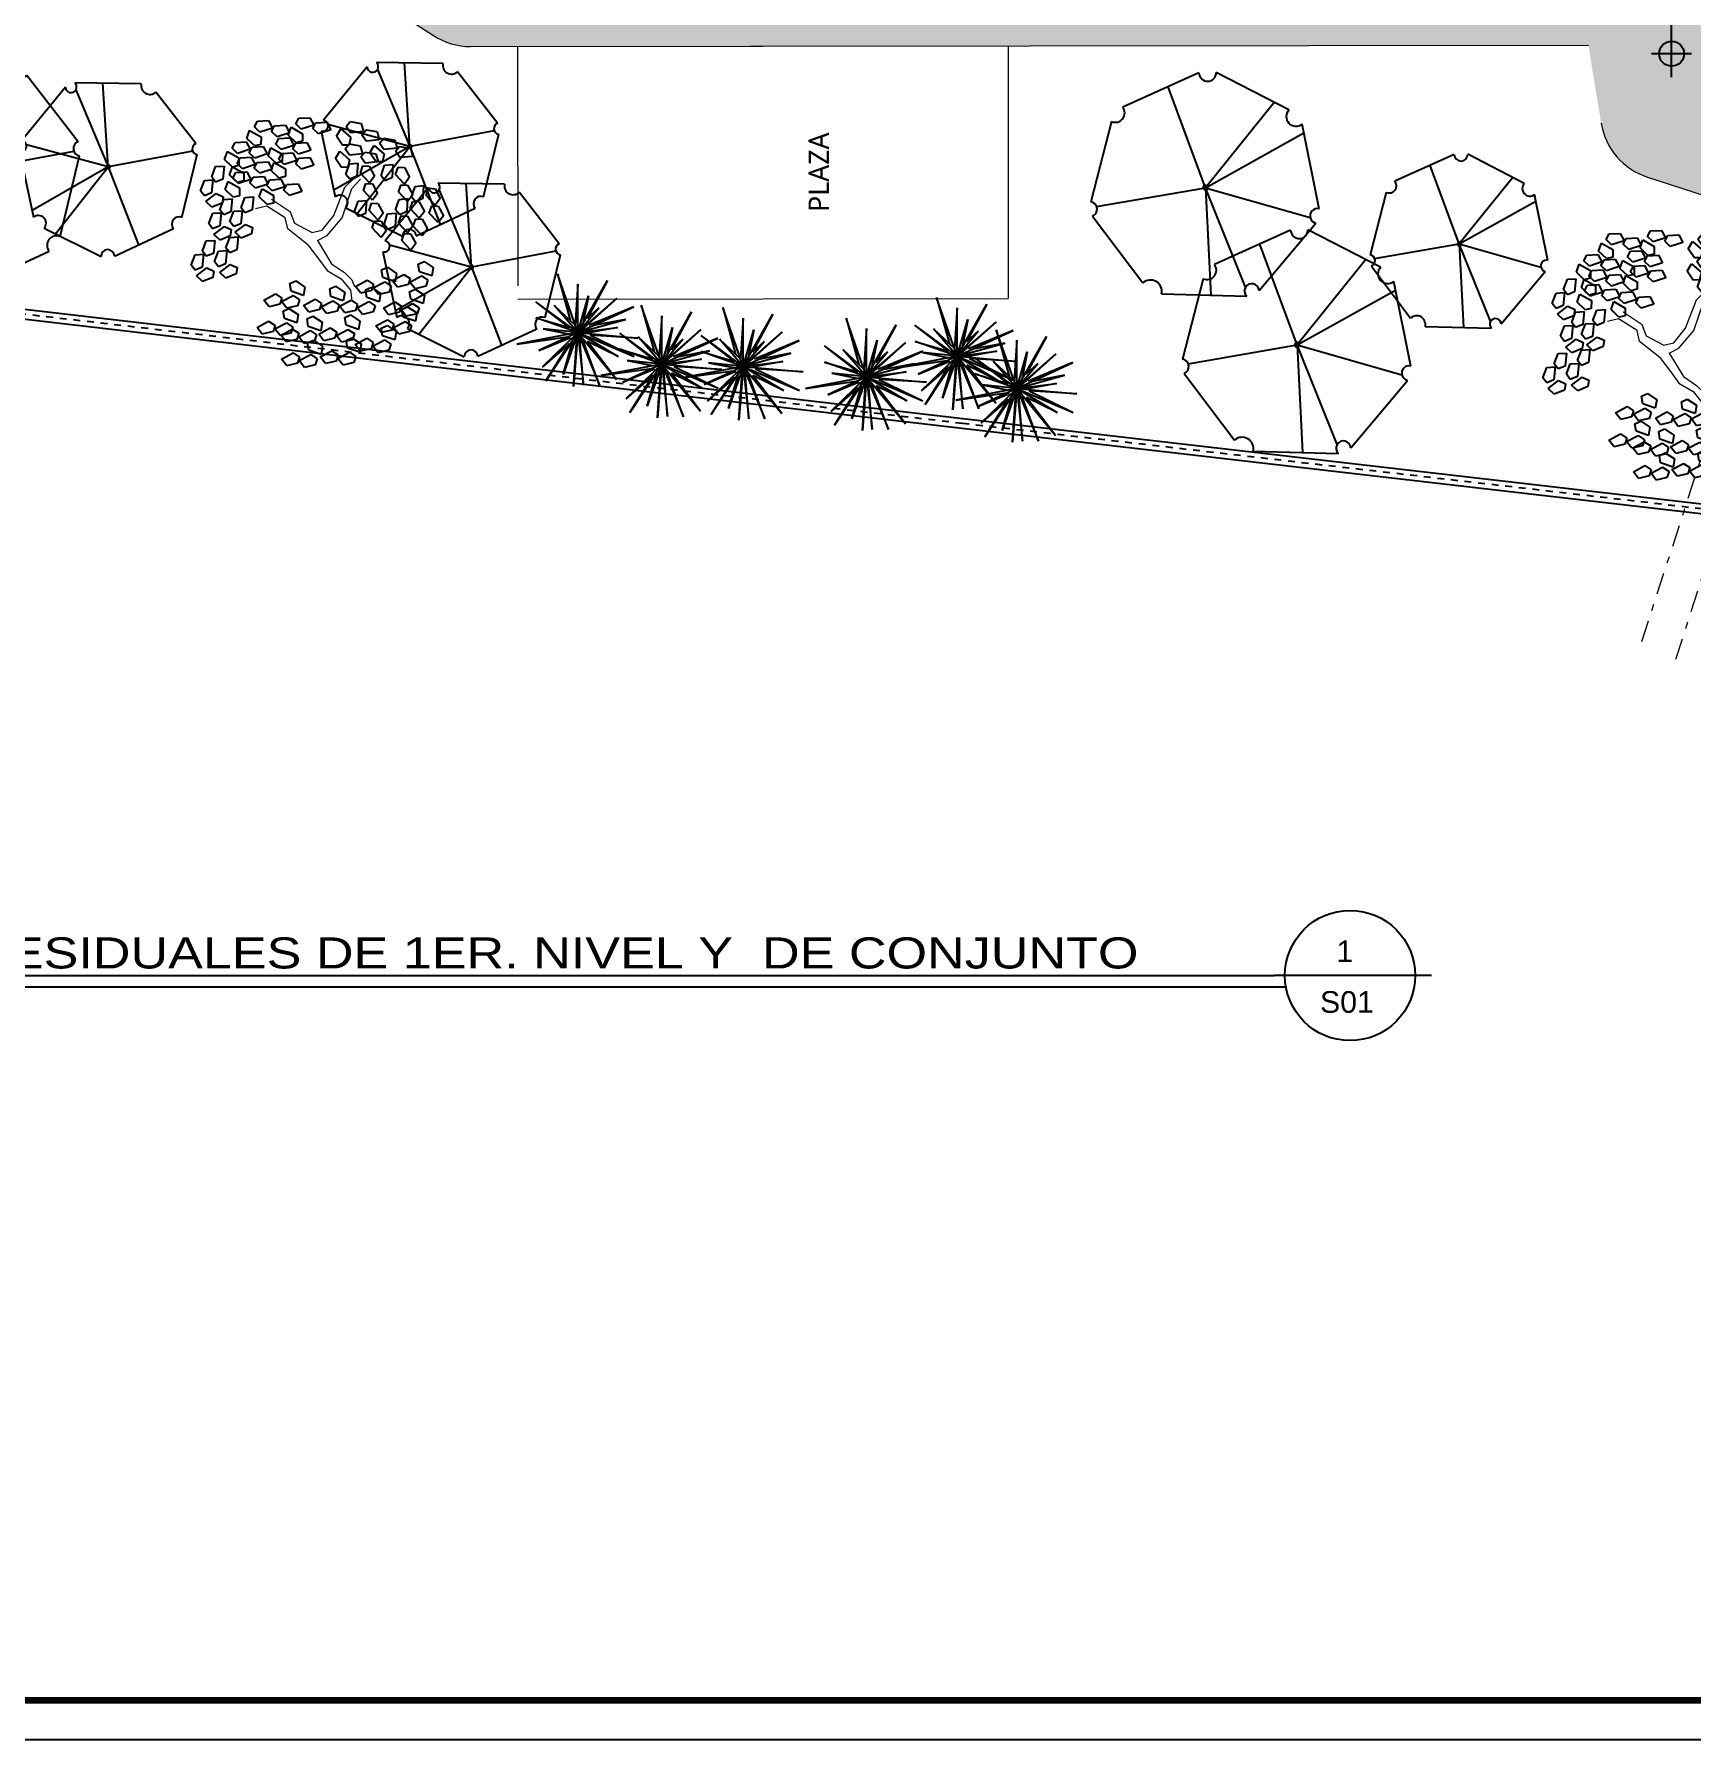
# Model space of a CAD drawing. Header units: feet. Extents: x 1019 to 2236, y -546 to 122.
# Drawn here: x 1073.39 to 1097.66, y 65.88 to 90.85 of the extents above; entities that cross this region are included whole.
import ezdxf
from ezdxf.enums import TextEntityAlignment as Align

# ---------------------------------------------------------------- set-up
doc = ezdxf.new("R2010")
doc.units = ezdxf.units.FT
doc.header["$LTSCALE"] = 0.05
doc.header["$MEASUREMENT"] = 0
doc.linetypes.add('DASHDOT', pattern=[25.4, 12.7, -6.35, 0, -6.35])
doc.linetypes.add('HIDDEN', pattern=[9.525, 6.35, -3.175])
for name, color, linetype, lineweight in [('A-GENM', 8, 'Continuous', 9), ('arq-pisos', 251, 'Continuous', 5), ('None', 7, 'Continuous', 5), ('VUELOS', 8, 'HIDDEN', 0)]:
    doc.layers.add(name, color=color, linetype=linetype, lineweight=lineweight)
for name, color, linetype in [('MARCO', 1, 'Continuous'), ('PISO', 8, 'Continuous'), ('SOLAR', 2, 'DASHDOT'), ('textos', 7, 'Continuous'), ('TEXXT', 2, 'Continuous'), ('TXT', 2, 'Continuous')]:
    doc.layers.add(name, color=color, linetype=linetype)
doc.layers.add('PLANTS', color=7, linetype='Continuous', true_color=0x005716)
doc.styles.add('ads', font='trebuc.ttf', dxfattribs={"height": 0.14})
doc.styles.add('DAMIAN', font='arial.ttf', dxfattribs={"height": 0.12})

# ---------------------------------------------------------------- blocks, each defined once
blk = doc.blocks.new('Arbol200')
at = {"color": 33, "linetype": 'Continuous'}
for p, q in [((0.534, 0.672), (0.618, 0.726)), ((0.678, 0.681), (0.822, 0.726)), ((-0.703, 0.427), (-0.856, 0.517)), ((0.373, 0.354), (0.457, 0.554)), ((0.457, 0.554), (0.534, 0.672)), ((0.474, 0.309), (0.551, 0.526)), ((0.551, 0.526), (0.678, 0.681)), ((-0.703, 0.327), (-0.864, 0.436)), ((-0.28, 0.372), (-0.703, 0.427)), ((-0.288, 0.254), (-0.703, 0.327)), ((-0.059, 0.136), (-0.288, 0.254)), ((0, 0.218), (-0.28, 0.372)), ((0.093, 0.1), (0.373, 0.354)), ((0.339, 0.164), (0.474, 0.309)), ((0, 0), (-0.059, 0.136)), ((0.093, 0.1), (0, 0.218)), ((0.178, -0.018), (0.339, 0.164)), ((0, 0), (-0.076, -0.254)), ((0.178, -0.018), (0.017, -0.336)), ((-0.22, -0.345), (-0.339, -0.635)), ((-0.127, -0.399), (-0.237, -0.681)), ((-0.076, -0.254), (-0.22, -0.345)), ((0.017, -0.336), (-0.127, -0.399)), ((-0.237, -0.681), (-0.17, -0.826))]:
    blk.add_line(p, q, dxfattribs=at)
at = {"layer": 'PLANTS', "linetype": 'Continuous'}
for p, q in [((-0.926, 1.555), (-0.808, 1.652)), ((-0.808, 1.652), (-0.703, 1.601)), ((-0.697, 1.644), (-0.579, 1.741)), ((-0.474, 1.69), (-0.58, 1.542)), ((-0.579, 1.741), (-0.474, 1.69)), ((0.091, 1.601), (0.15, 1.742)), ((0.15, 1.742), (0.267, 1.747)), ((0.267, 1.747), (0.243, 1.567)), ((0.294, 1.605), (0.335, 1.703)), ((0.335, 1.703), (0.423, 1.692)), ((0.423, 1.692), (0.486, 1.553)), ((0.489, 1.556), (0.548, 1.697)), ((0.548, 1.697), (0.665, 1.701)), ((0.665, 1.701), (0.641, 1.522)), ((0.692, 1.56), (0.733, 1.658)), ((0.733, 1.658), (0.821, 1.647)), ((-0.914, 1.468), (-0.926, 1.555)), ((-0.809, 1.454), (-0.914, 1.468)), ((-0.703, 1.601), (-0.809, 1.454)), ((-0.706, 1.374), (-0.588, 1.471)), ((-0.685, 1.556), (-0.697, 1.644)), ((-0.58, 1.542), (-0.685, 1.556)), ((-0.483, 1.419), (-0.589, 1.272)), ((-0.588, 1.471), (-0.483, 1.419)), ((-0.477, 1.463), (-0.359, 1.559)), ((-0.465, 1.375), (-0.477, 1.463)), ((-0.359, 1.559), (-0.253, 1.508)), ((-0.253, 1.508), (-0.359, 1.361)), ((-0.248, 1.345), (-0.13, 1.441)), ((-0.13, 1.441), (-0.025, 1.39)), ((0.143, 1.529), (0.091, 1.601)), ((0.243, 1.567), (0.143, 1.529)), ((0.409, 1.465), (0.294, 1.605)), ((0.321, 1.361), (0.361, 1.459)), ((0.361, 1.459), (0.449, 1.448)), ((0.486, 1.553), (0.409, 1.465)), ((0.449, 1.448), (0.513, 1.309)), ((0.541, 1.484), (0.489, 1.556)), ((0.641, 1.522), (0.541, 1.484)), ((0.808, 1.42), (0.692, 1.56)), ((0.752, 1.501), (0.81, 1.643)), ((0.804, 1.43), (0.752, 1.501)), ((0.903, 1.467), (0.804, 1.43)), ((0.884, 1.508), (0.808, 1.42)), ((0.81, 1.643), (0.927, 1.647)), ((0.821, 1.647), (0.884, 1.508)), ((0.927, 1.647), (0.903, 1.467)), ((0.955, 1.506), (0.995, 1.604)), ((1.07, 1.365), (0.955, 1.506)), ((0.995, 1.604), (1.083, 1.593)), ((1.147, 1.454), (1.07, 1.365)), ((1.083, 1.593), (1.147, 1.454)), ((1.118, 1.412), (1.235, 1.416)), ((1.235, 1.416), (1.211, 1.236)), ((-1.13, 1.083), (-1.012, 1.18)), ((-1.012, 1.18), (-0.906, 1.129)), ((-0.939, 1.391), (-0.759, 1.414)), ((-0.904, 1.279), (-0.939, 1.391)), ((-0.753, 1.259), (-0.904, 1.279)), ((-0.9, 1.172), (-0.782, 1.269)), ((-0.677, 1.218), (-0.783, 1.07)), ((-0.782, 1.269), (-0.677, 1.218)), ((-0.759, 1.414), (-0.697, 1.327)), ((-0.697, 1.327), (-0.753, 1.259)), ((-0.718, 1.209), (-0.538, 1.232)), ((-0.684, 1.097), (-0.718, 1.209)), ((-0.694, 1.286), (-0.706, 1.374)), ((-0.589, 1.272), (-0.694, 1.286)), ((-0.538, 1.232), (-0.477, 1.146)), ((-0.477, 1.256), (-0.359, 1.353)), ((-0.465, 1.168), (-0.477, 1.256)), ((-0.359, 1.361), (-0.465, 1.375)), ((-0.254, 1.301), (-0.36, 1.154)), ((-0.359, 1.353), (-0.254, 1.301)), ((-0.236, 1.257), (-0.248, 1.345)), ((-0.131, 1.243), (-0.236, 1.257)), ((-0.025, 1.39), (-0.131, 1.243)), ((0.269, 1.12), (0.328, 1.261)), ((0.436, 1.22), (0.321, 1.361)), ((0.328, 1.261), (0.445, 1.266)), ((0.445, 1.266), (0.421, 1.086)), ((0.513, 1.309), (0.436, 1.22)), ((0.472, 1.124), (0.513, 1.222)), ((0.513, 1.222), (0.601, 1.211)), ((0.601, 1.211), (0.664, 1.072)), ((0.719, 1.316), (0.76, 1.414)), ((0.834, 1.175), (0.719, 1.316)), ((0.76, 1.414), (0.848, 1.403)), ((0.911, 1.264), (0.834, 1.175)), ((0.848, 1.403), (0.911, 1.264)), ((0.982, 1.261), (1.022, 1.359)), ((1.097, 1.121), (0.982, 1.261)), ((1.022, 1.359), (1.11, 1.348)), ((1.059, 1.271), (1.118, 1.412)), ((1.111, 1.199), (1.059, 1.271)), ((1.173, 1.209), (1.097, 1.121)), ((1.11, 1.348), (1.173, 1.209)), ((1.211, 1.236), (1.111, 1.199)), ((1.262, 1.275), (1.303, 1.373)), ((1.377, 1.134), (1.262, 1.275)), ((1.303, 1.373), (1.391, 1.362)), ((1.454, 1.223), (1.377, 1.134)), ((1.391, 1.362), (1.454, 1.223)), ((-1.41, 1.113), (-1.305, 1.166)), ((-1.404, 0.961), (-1.41, 1.113)), ((-1.327, 0.917), (-1.404, 0.961)), ((-1.252, 0.993), (-1.327, 0.917)), ((-1.305, 1.166), (-1.252, 0.993)), ((-1.118, 0.995), (-1.13, 1.083)), ((-1.012, 0.982), (-1.118, 0.995)), ((-0.906, 1.129), (-1.012, 0.982)), ((-0.888, 1.084), (-0.9, 1.172)), ((-0.783, 1.07), (-0.888, 1.084)), ((-0.533, 1.077), (-0.684, 1.097)), ((-0.477, 1.146), (-0.533, 1.077)), ((-0.49, 1.091), (-0.31, 1.114)), ((-0.455, 0.979), (-0.49, 1.091)), ((-0.36, 1.154), (-0.465, 1.168)), ((-0.304, 0.959), (-0.455, 0.979)), ((-0.341, 0.909), (-0.223, 1.006)), ((-0.31, 1.114), (-0.248, 1.028)), ((-0.248, 1.028), (-0.304, 0.959)), ((-0.118, 0.954), (-0.224, 0.807)), ((-0.223, 1.006), (-0.118, 0.954)), ((0.321, 1.048), (0.269, 1.12)), ((0.421, 1.086), (0.321, 1.048)), ((0.587, 0.984), (0.472, 1.124)), ((0.499, 0.88), (0.539, 0.978)), ((0.539, 0.978), (0.627, 0.967)), ((0.583, 0.957), (0.641, 1.098)), ((0.635, 0.885), (0.583, 0.957)), ((0.664, 1.072), (0.587, 0.984)), ((0.627, 0.967), (0.691, 0.828)), ((0.641, 1.098), (0.758, 1.102)), ((0.758, 1.102), (0.734, 0.922)), ((0.785, 0.961), (0.826, 1.059)), ((0.901, 0.821), (0.785, 0.961)), ((0.826, 1.059), (0.914, 1.048)), ((0.914, 1.048), (0.977, 0.909)), ((1.289, 1.03), (1.329, 1.128)), ((1.404, 0.89), (1.289, 1.03)), ((1.321, 0.829), (1.38, 0.97)), ((1.329, 1.128), (1.418, 1.117)), ((1.38, 0.97), (1.497, 0.975)), ((1.481, 0.978), (1.404, 0.89)), ((1.418, 1.117), (1.481, 0.978)), ((1.497, 0.975), (1.473, 0.795)), ((-1.478, 0.877), (-1.373, 0.93)), ((-1.472, 0.725), (-1.478, 0.877)), ((-1.395, 0.681), (-1.472, 0.725)), ((-1.32, 0.756), (-1.395, 0.681)), ((-1.373, 0.93), (-1.32, 0.756)), ((-1.348, 0.615), (-1.258, 0.772)), ((-1.258, 0.772), (-1.152, 0.769)), ((-1.24, 0.66), (-1.136, 0.712)), ((-1.152, 0.769), (-1.131, 0.683)), ((-1.142, 0.919), (-0.962, 0.942)), ((-1.108, 0.807), (-1.142, 0.919)), ((-1.136, 0.712), (-1.083, 0.539)), ((-0.956, 0.787), (-1.108, 0.807)), ((-0.962, 0.942), (-0.9, 0.855)), ((-0.9, 0.855), (-0.956, 0.787)), ((-0.824, 0.691), (-0.706, 0.788)), ((-0.601, 0.737), (-0.707, 0.589)), ((-0.706, 0.788), (-0.601, 0.737)), ((-0.571, 0.82), (-0.452, 0.917)), ((-0.559, 0.732), (-0.571, 0.82)), ((-0.453, 0.718), (-0.559, 0.732)), ((-0.347, 0.866), (-0.453, 0.718)), ((-0.452, 0.917), (-0.347, 0.866)), ((-0.329, 0.821), (-0.341, 0.909)), ((-0.224, 0.807), (-0.329, 0.821)), ((0.614, 0.739), (0.499, 0.88)), ((0.691, 0.828), (0.614, 0.739)), ((0.734, 0.922), (0.635, 0.885)), ((0.812, 0.716), (0.853, 0.815)), ((0.927, 0.576), (0.812, 0.716)), ((0.853, 0.815), (0.941, 0.804)), ((0.977, 0.909), (0.901, 0.821)), ((0.941, 0.804), (1.004, 0.665)), ((1.015, 0.748), (1.073, 0.889)), ((1.067, 0.676), (1.015, 0.748)), ((1.166, 0.714), (1.067, 0.676)), ((1.073, 0.889), (1.19, 0.894)), ((1.19, 0.894), (1.166, 0.714)), ((1.218, 0.752), (1.258, 0.85)), ((1.333, 0.612), (1.218, 0.752)), ((1.258, 0.85), (1.346, 0.839)), ((1.373, 0.757), (1.321, 0.829)), ((1.346, 0.839), (1.409, 0.7)), ((1.473, 0.795), (1.373, 0.757)), ((1.524, 0.833), (1.565, 0.932)), ((1.639, 0.693), (1.524, 0.833)), ((1.565, 0.932), (1.653, 0.921)), ((1.716, 0.782), (1.639, 0.693)), ((1.653, 0.921), (1.716, 0.782)), ((-1.545, 0.614), (-1.441, 0.667)), ((-1.539, 0.462), (-1.545, 0.614)), ((-1.387, 0.493), (-1.462, 0.418)), ((-1.441, 0.667), (-1.387, 0.493)), ((-1.239, 0.575), (-1.348, 0.615)), ((-1.308, 0.423), (-1.204, 0.476)), ((-1.235, 0.507), (-1.24, 0.66)), ((-1.131, 0.683), (-1.239, 0.575)), ((-1.157, 0.463), (-1.235, 0.507)), ((-1.204, 0.476), (-1.151, 0.302)), ((-1.083, 0.539), (-1.157, 0.463)), ((-1.053, 0.602), (-0.935, 0.699)), ((-1.042, 0.514), (-1.053, 0.602)), ((-0.936, 0.501), (-1.042, 0.514)), ((-0.83, 0.648), (-0.936, 0.501)), ((-0.935, 0.699), (-0.83, 0.648)), ((-0.812, 0.603), (-0.824, 0.691)), ((-0.707, 0.589), (-0.812, 0.603)), ((-0.583, 0.655), (-0.403, 0.678)), ((-0.549, 0.544), (-0.583, 0.655)), ((-0.397, 0.523), (-0.549, 0.544)), ((-0.403, 0.678), (-0.341, 0.592)), ((-0.341, 0.592), (-0.397, 0.523)), ((0.667, 0.467), (0.726, 0.608)), ((0.726, 0.608), (0.843, 0.612)), ((0.843, 0.612), (0.819, 0.432)), ((0.87, 0.471), (0.911, 0.569)), ((0.911, 0.569), (0.999, 0.558)), ((1.004, 0.665), (0.927, 0.576)), ((0.999, 0.558), (1.062, 0.419)), ((1.244, 0.508), (1.285, 0.606)), ((1.36, 0.367), (1.244, 0.508)), ((1.285, 0.606), (1.373, 0.595)), ((1.409, 0.7), (1.333, 0.612)), ((1.373, 0.595), (1.436, 0.456)), ((1.551, 0.589), (1.591, 0.687)), ((1.666, 0.449), (1.551, 0.589)), ((1.591, 0.687), (1.679, 0.676)), ((1.743, 0.537), (1.666, 0.449)), ((1.679, 0.676), (1.743, 0.537)), ((-1.613, 0.378), (-1.509, 0.431)), ((-1.608, 0.225), (-1.613, 0.378)), ((-1.462, 0.418), (-1.539, 0.462)), ((-1.456, 0.257), (-1.53, 0.182)), ((-1.509, 0.431), (-1.456, 0.257)), ((-1.484, 0.116), (-1.393, 0.273)), ((-1.393, 0.273), (-1.287, 0.27)), ((-1.303, 0.271), (-1.308, 0.423)), ((-1.225, 0.227), (-1.303, 0.271)), ((-1.287, 0.27), (-1.266, 0.184)), ((-1.151, 0.302), (-1.225, 0.227)), ((-1.179, 0.161), (-1.088, 0.318)), ((-1.088, 0.318), (-0.982, 0.315)), ((-1.066, 0.438), (-0.886, 0.461)), ((-1.032, 0.326), (-1.066, 0.438)), ((-0.88, 0.305), (-1.032, 0.326)), ((-0.982, 0.315), (-0.961, 0.229)), ((-0.886, 0.461), (-0.824, 0.374)), ((-0.824, 0.374), (-0.88, 0.305)), ((0.719, 0.395), (0.667, 0.467)), ((0.819, 0.432), (0.719, 0.395)), ((0.985, 0.33), (0.87, 0.471)), ((0.897, 0.226), (0.938, 0.324)), ((0.938, 0.324), (1.026, 0.313)), ((1.062, 0.419), (0.985, 0.33)), ((1.026, 0.313), (1.089, 0.174)), ((1.133, 0.24), (1.192, 0.381)), ((1.185, 0.168), (1.133, 0.24)), ((1.192, 0.381), (1.309, 0.385)), ((1.309, 0.385), (1.285, 0.205)), ((1.336, 0.244), (1.377, 0.342)), ((1.451, 0.104), (1.336, 0.244)), ((1.436, 0.456), (1.36, 0.367)), ((1.377, 0.342), (1.465, 0.331)), ((1.455, 0.312), (1.514, 0.453)), ((1.507, 0.24), (1.455, 0.312)), ((1.465, 0.331), (1.528, 0.192)), ((1.607, 0.278), (1.507, 0.24)), ((1.514, 0.453), (1.631, 0.458)), ((1.631, 0.458), (1.607, 0.278)), ((1.658, 0.316), (1.699, 0.415)), ((1.773, 0.176), (1.658, 0.316)), ((1.699, 0.415), (1.787, 0.403)), ((1.85, 0.264), (1.773, 0.176)), ((1.787, 0.403), (1.85, 0.264)), ((-1.53, 0.182), (-1.608, 0.225)), ((-1.374, 0.075), (-1.484, 0.116)), ((-1.266, 0.184), (-1.374, 0.075)), ((-1.069, 0.121), (-1.179, 0.161)), ((-0.961, 0.229), (-1.069, 0.121)), ((0.701, -0.087), (0.76, 0.054)), ((0.76, 0.054), (0.877, 0.058)), ((0.877, 0.058), (0.853, -0.122)), ((1.012, 0.086), (0.897, 0.226)), ((0.904, -0.083), (0.945, 0.015)), ((0.945, 0.015), (1.033, 0.004)), ((1.089, 0.174), (1.012, 0.086)), ((1.033, 0.004), (1.096, -0.135)), ((1.091, -0.105), (1.149, 0.036)), ((1.149, 0.036), (1.266, 0.04)), ((1.285, 0.205), (1.185, 0.168)), ((1.266, 0.04), (1.242, -0.14)), ((1.363, -0.001), (1.403, 0.098)), ((1.403, 0.098), (1.491, 0.086)), ((1.528, 0.192), (1.451, 0.104)), ((1.491, 0.086), (1.555, -0.053)), ((1.685, 0.072), (1.725, 0.17)), ((1.8, -0.068), (1.685, 0.072)), ((1.725, 0.17), (1.813, 0.159)), ((1.877, 0.02), (1.8, -0.068)), ((1.813, 0.159), (1.877, 0.02)), ((-1.537, -0.09), (-1.446, -0.016)), ((-1.499, -0.238), (-1.537, -0.09)), ((-1.446, -0.016), (-1.357, -0.175)), ((-1.357, -0.175), (-1.414, -0.264)), ((-1.206, -0.308), (-1.116, -0.234)), ((-1.116, -0.234), (-1.027, -0.392)), ((-1.012, -0.226), (-0.921, -0.152)), ((-0.974, -0.374), (-1.012, -0.226)), ((-0.921, -0.152), (-0.832, -0.311)), ((0.753, -0.159), (0.701, -0.087)), ((0.853, -0.122), (0.753, -0.159)), ((1.019, -0.223), (0.904, -0.083)), ((0.931, -0.328), (0.971, -0.229)), ((0.971, -0.229), (1.059, -0.24)), ((1.096, -0.135), (1.019, -0.223)), ((1.143, -0.177), (1.091, -0.105)), ((1.242, -0.14), (1.143, -0.177)), ((1.294, -0.101), (1.334, -0.003)), ((1.409, -0.241), (1.294, -0.101)), ((1.334, -0.003), (1.422, -0.014)), ((1.478, -0.141), (1.363, -0.001)), ((1.485, -0.153), (1.409, -0.241)), ((1.422, -0.014), (1.485, -0.153)), ((1.555, -0.053), (1.478, -0.141)), ((-1.553, -0.335), (-1.463, -0.262)), ((-1.516, -0.483), (-1.553, -0.335)), ((-1.414, -0.264), (-1.499, -0.238)), ((-1.463, -0.262), (-1.374, -0.42)), ((-1.374, -0.42), (-1.431, -0.51)), ((-1.372, -0.564), (-1.316, -0.391)), ((-1.316, -0.391), (-1.212, -0.372)), ((-1.173, -0.452), (-1.256, -0.58)), ((-1.212, -0.372), (-1.173, -0.452)), ((-1.169, -0.456), (-1.206, -0.308)), ((-1.084, -0.482), (-1.169, -0.456)), ((-1.027, -0.392), (-1.084, -0.482)), ((-1.028, -0.471), (-0.937, -0.398)), ((-0.99, -0.619), (-1.028, -0.471)), ((-0.889, -0.4), (-0.974, -0.374)), ((-0.937, -0.398), (-0.849, -0.556)), ((-0.832, -0.311), (-0.889, -0.4)), ((-0.622, -0.317), (-0.531, -0.243)), ((-0.584, -0.465), (-0.622, -0.317)), ((-0.499, -0.491), (-0.584, -0.465)), ((-0.531, -0.243), (-0.442, -0.402)), ((-0.442, -0.402), (-0.499, -0.491)), ((1.046, -0.468), (0.931, -0.328)), ((1.123, -0.379), (1.046, -0.468)), ((1.059, -0.24), (1.123, -0.379)), ((1.321, -0.346), (1.361, -0.247)), ((1.436, -0.486), (1.321, -0.346)), ((1.361, -0.247), (1.449, -0.259)), ((1.512, -0.398), (1.436, -0.486)), ((1.449, -0.259), (1.512, -0.398)), ((-1.431, -0.51), (-1.516, -0.483)), ((-1.384, -0.644), (-1.293, -0.57)), ((-1.347, -0.792), (-1.384, -0.644)), ((-1.256, -0.58), (-1.372, -0.564)), ((-1.293, -0.57), (-1.205, -0.728)), ((-1.223, -0.553), (-1.132, -0.479)), ((-1.185, -0.701), (-1.223, -0.553)), ((-1.1, -0.727), (-1.185, -0.701)), ((-1.132, -0.479), (-1.043, -0.638)), ((-1.043, -0.638), (-1.1, -0.727)), ((-1.041, -0.782), (-0.986, -0.609)), ((-0.906, -0.646), (-0.99, -0.619)), ((-0.986, -0.609), (-0.882, -0.59)), ((-0.843, -0.67), (-0.925, -0.798)), ((-0.849, -0.556), (-0.906, -0.646)), ((-0.882, -0.59), (-0.843, -0.67)), ((-0.846, -0.7), (-0.791, -0.527)), ((-0.731, -0.716), (-0.846, -0.7)), ((-0.842, -0.78), (-0.751, -0.706)), ((-0.791, -0.527), (-0.687, -0.508)), ((-0.751, -0.706), (-0.663, -0.864)), ((-0.648, -0.588), (-0.731, -0.716)), ((-0.687, -0.508), (-0.648, -0.588)), ((-0.639, -0.562), (-0.548, -0.489)), ((-0.601, -0.71), (-0.639, -0.562)), ((-0.548, -0.489), (-0.459, -0.647)), ((-0.459, -0.647), (-0.516, -0.736)), ((-0.457, -0.791), (-0.401, -0.618)), ((-0.401, -0.618), (-0.297, -0.599)), ((-0.258, -0.679), (-0.341, -0.807)), ((-0.297, -0.599), (-0.258, -0.679)), ((-1.401, -0.889), (-1.31, -0.815)), ((-1.363, -1.037), (-1.401, -0.889)), ((-1.262, -0.818), (-1.347, -0.792)), ((-1.31, -0.815), (-1.221, -0.974)), ((-1.205, -0.728), (-1.262, -0.818)), ((-1.164, -0.945), (-1.059, -0.926)), ((-1.059, -0.926), (-1.021, -1.006)), ((-0.925, -0.798), (-1.041, -0.782)), ((-1.037, -0.889), (-0.946, -0.815)), ((-0.999, -1.037), (-1.037, -0.889)), ((-0.946, -0.815), (-0.857, -0.973)), ((-0.804, -0.928), (-0.842, -0.78)), ((-0.72, -0.954), (-0.804, -0.928)), ((-0.663, -0.864), (-0.72, -0.954)), ((-0.63, -0.798), (-0.539, -0.724)), ((-0.593, -0.946), (-0.63, -0.798)), ((-0.516, -0.736), (-0.601, -0.71)), ((-0.539, -0.724), (-0.451, -0.883)), ((-0.451, -0.883), (-0.508, -0.972)), ((-0.341, -0.807), (-0.457, -0.791)), ((-0.327, -0.888), (-0.146, -0.871)), ((-0.296, -1.001), (-0.327, -0.888)), ((-0.146, -0.871), (-0.087, -0.959)), ((0.068, -0.921), (0.093, -0.817)), ((0.204, -1.041), (0.068, -0.921)), ((0.093, -0.817), (0.182, -0.814)), ((0.182, -0.814), (0.266, -0.942)), ((0.266, -0.942), (0.204, -1.041)), ((0.653, -1.02), (0.677, -0.917)), ((0.677, -0.917), (0.766, -0.914)), ((0.766, -0.914), (0.85, -1.042)), ((-1.278, -1.063), (-1.363, -1.037)), ((-1.221, -0.974), (-1.278, -1.063)), ((-1.219, -1.118), (-1.164, -0.945)), ((-1.103, -1.134), (-1.219, -1.118)), ((-1.021, -1.006), (-1.103, -1.134)), ((-1.054, -1.134), (-0.963, -1.06)), ((-1.016, -1.282), (-1.054, -1.134)), ((-0.915, -1.063), (-0.999, -1.037)), ((-0.963, -1.06), (-0.874, -1.219)), ((-0.857, -0.973), (-0.915, -1.063)), ((-0.859, -1.025), (-0.768, -0.951)), ((-0.821, -1.173), (-0.859, -1.025)), ((-0.736, -1.199), (-0.821, -1.173)), ((-0.817, -1.19), (-0.712, -1.171)), ((-0.768, -0.951), (-0.679, -1.11)), ((-0.679, -1.11), (-0.736, -1.199)), ((-0.712, -1.171), (-0.674, -1.251)), ((-0.677, -1.254), (-0.622, -1.081)), ((-0.647, -1.043), (-0.556, -0.97)), ((-0.609, -1.191), (-0.647, -1.043)), ((-0.622, -1.081), (-0.517, -1.062)), ((-0.508, -0.972), (-0.593, -0.946)), ((-0.479, -1.142), (-0.561, -1.27)), ((-0.556, -0.97), (-0.467, -1.128)), ((-0.467, -1.128), (-0.524, -1.218)), ((-0.517, -1.062), (-0.479, -1.142)), ((-0.465, -1.272), (-0.41, -1.099)), ((-0.41, -1.099), (-0.305, -1.08)), ((-0.267, -1.16), (-0.349, -1.288)), ((-0.305, -1.08), (-0.267, -1.16)), ((-0.146, -1.026), (-0.296, -1.001)), ((-0.242, -1.169), (-0.061, -1.152)), ((-0.212, -1.282), (-0.242, -1.169)), ((-0.087, -0.959), (-0.146, -1.026)), ((-0.109, -1.002), (0.072, -0.985)), ((-0.079, -1.115), (-0.109, -1.002)), ((0.072, -1.14), (-0.079, -1.115)), ((-0.061, -1.152), (-0.003, -1.24)), ((0.072, -0.985), (0.13, -1.073)), ((0.13, -1.073), (0.072, -1.14)), ((0.153, -1.202), (0.178, -1.099)), ((0.178, -1.099), (0.266, -1.096)), ((0.258, -0.988), (0.438, -0.97)), ((0.288, -1.1), (0.258, -0.988)), ((0.266, -1.096), (0.351, -1.223)), ((0.439, -1.126), (0.288, -1.1)), ((0.438, -0.97), (0.497, -1.059)), ((0.497, -1.059), (0.439, -1.126)), ((0.475, -1.102), (0.656, -1.085)), ((0.506, -1.215), (0.475, -1.102)), ((0.789, -1.141), (0.653, -1.02)), ((0.656, -1.085), (0.715, -1.173)), ((0.715, -1.173), (0.656, -1.24)), ((0.85, -1.042), (0.789, -1.141)), ((-0.931, -1.308), (-1.016, -1.282)), ((-0.874, -1.219), (-0.931, -1.308)), ((-0.872, -1.363), (-0.817, -1.19)), ((-0.756, -1.379), (-0.872, -1.363)), ((-0.674, -1.251), (-0.756, -1.379)), ((-0.561, -1.27), (-0.677, -1.254)), ((-0.666, -1.369), (-0.485, -1.352)), ((-0.635, -1.482), (-0.666, -1.369)), ((-0.524, -1.218), (-0.609, -1.191)), ((-0.485, -1.352), (-0.426, -1.44)), ((-0.349, -1.288), (-0.465, -1.272)), ((-0.271, -1.402), (-0.246, -1.298)), ((-0.135, -1.522), (-0.271, -1.402)), ((-0.246, -1.298), (-0.157, -1.295)), ((-0.061, -1.307), (-0.212, -1.282)), ((-0.157, -1.295), (-0.073, -1.423)), ((-0.003, -1.24), (-0.061, -1.307)), ((-0.024, -1.283), (0.156, -1.266)), ((0.006, -1.396), (-0.024, -1.283)), ((0.157, -1.421), (0.006, -1.396)), ((0.289, -1.322), (0.153, -1.202)), ((0.156, -1.266), (0.215, -1.355)), ((0.215, -1.355), (0.157, -1.421)), ((0.351, -1.223), (0.289, -1.322)), ((0.368, -1.296), (0.549, -1.279)), ((0.398, -1.409), (0.368, -1.296)), ((0.549, -1.434), (0.398, -1.409)), ((0.656, -1.24), (0.506, -1.215)), ((0.549, -1.279), (0.607, -1.367)), ((0.607, -1.367), (0.549, -1.434)), ((0.586, -1.41), (0.766, -1.393)), ((0.616, -1.523), (0.586, -1.41)), ((0.763, -1.329), (0.788, -1.226)), ((0.899, -1.449), (0.763, -1.329)), ((0.766, -1.393), (0.825, -1.482)), ((0.788, -1.226), (0.876, -1.223)), ((0.876, -1.223), (0.961, -1.35)), ((0.961, -1.35), (0.899, -1.449)), ((-0.485, -1.507), (-0.635, -1.482)), ((-0.426, -1.44), (-0.485, -1.507)), ((-0.448, -1.483), (-0.267, -1.466)), ((-0.418, -1.596), (-0.448, -1.483)), ((-0.267, -1.621), (-0.418, -1.596)), ((-0.267, -1.466), (-0.209, -1.554)), ((-0.209, -1.554), (-0.267, -1.621)), ((-0.073, -1.423), (-0.135, -1.522)), ((0.767, -1.549), (0.616, -1.523)), ((0.825, -1.482), (0.767, -1.549))]:
    blk.add_line(p, q, dxfattribs=at)
blk = doc.blocks.new('ARBOL4')
at = {"layer": 'PLANTS'}
for p, q in [((-0.215225, 0.439234), (-0.445698, 0.173788)), ((-0.172006, 0.430212), (0, 0)), ((0.18998, 0.442934), (-0.157772, 0.457476)), ((0.465439, 0.126688), (0.258534, 0.409628)), ((0, 0), (0.381619, 0.241316)), ((-0.474293, 0.087687), (-0.409359, -0.263952)), ((0.392021, -0.274733), (0.48214, 0.055782)), ((0, 0), (-0.436626, -0.116299)), ((-0.37373, -0.251589), (0, 0)), ((0, 0), (-0.030926, -0.456175)), ((0.410256, -0.207857), (0, 0)), ((0, 0), (0.311329, -0.356352)), ((-0.375843, -0.309965), (-0.049034, -0.484529)), ((0.011921, -0.485418), (0.345337, -0.341692))]:
    blk.add_line(p, q, dxfattribs=at)
for centre, radius, start, end in [((-0.189074, 0.45647), 0.031319, 213.386078, 1.840691), ((0.228399, 0.434803), 0.03927, 168.050674, 320.127319), ((-0.47347, 0.135212), 0.047533, 269.007996, 54.248581), ((0.474388, 0.091377), 0.036427, 104.220505, 282.287354), ((0, 0), 0.01, 0, 180), ((0, 0), 0.01, 180, 0), ((-0.383672, -0.280455), 0.030531, 284.858551, 147.280869), ((0.371318, -0.310052), 0.04094, 59.622765, 230.608597), ((-0.018543, -0.484042), 0.030495, 357.413361, 180.915833)]:
    blk.add_arc(centre, radius, start, end, dxfattribs=at)
blk = doc.blocks.new('T36')
at = {"color": 86, "linetype": 'Continuous'}
for p, q in [((-0.003, -0.009), (-0.054, 0.472)), ((-0.054, 0.472), (-0.003, 0.092)), ((-0.003, -0.009), (0.098, 0.472)), ((-0.003, 0.092), (0.098, 0.472)), ((-0.003, -0.009), (-0.294, 0.392)), ((-0.294, 0.392), (-0.079, 0.067)), ((-0.003, -0.009), (-0.181, 0.345)), ((-0.181, 0.345), (-0.083, 0.101)), ((-0.003, -0.009), (-0.105, 0.295)), ((-0.105, 0.295), (-0.011, 0.059)), ((-0.003, -0.009), (0.307, 0.369)), ((-0.003, -0.009), (0.123, 0.345)), ((0.307, 0.369), (0.053, 0.08)), ((0.123, 0.345), (0.053, 0.08)), ((-0.003, -0.009), (-0.46, 0.143)), ((-0.46, 0.143), (-0.13, 0.041)), ((-0.003, -0.009), (-0.333, 0.244)), ((-0.333, 0.244), (-0.029, 0.016)), ((-0.003, -0.009), (0.377, 0.244)), ((0.377, 0.244), (0.047, 0.041)), ((-0.003, -0.009), (-0.308, 0.016)), ((-0.308, 0.016), (-0.079, 0.016)), ((-0.003, -0.009), (-0.232, 0.117)), ((-0.232, 0.117), (-0.13, 0.041)), ((-0.003, -0.009), (0.402, 0.117)), ((-0.003, -0.009), (0.427, 0.041)), ((0.402, 0.117), (0.047, 0.016)), ((0.427, 0.041), (0.047, -0.009)), ((-0.003, -0.009), (-0.434, -0.263)), ((-0.434, -0.263), (-0.089, -0.09)), ((-0.003, -0.009), (-0.384, -0.085)), ((-0.384, -0.085), (-0.059, -0.042)), ((-0.003, -0.009), (-0.181, -0.39)), ((-0.003, -0.009), (-0.181, -0.238)), ((-0.181, -0.238), (-0.059, -0.042)), ((-0.029, -0.085), (-0.181, -0.39)), ((-0.003, -0.009), (-0.054, -0.364)), ((-0.054, -0.364), (-0.029, -0.085)), ((-0.003, -0.009), (0.183, -0.472)), ((-0.003, -0.009), (0.427, -0.187)), ((-0.003, -0.009), (0.022, -0.288)), ((-0.003, -0.009), (0.351, -0.06)), ((-0.003, -0.009), (0.199, -0.288)), ((-0.003, -0.009), (0.326, -0.238)), ((0.022, -0.288), (0.022, -0.085)), ((0.199, -0.288), (0.047, -0.06)), ((0.183, -0.472), (0.047, -0.085)), ((0.351, -0.06), (0.073, -0.035)), ((0.427, -0.187), (0.098, -0.06)), ((0.098, -0.06), (0.326, -0.238))]:
    blk.add_line(p, q, dxfattribs=at)
blk = doc.blocks.new('Arbol222')
at = {"layer": 'PLANTS', "lineweight": 15, "xscale": 1.5, "yscale": 1.5, "zscale": 1.5}
blk.add_blockref('T36', (0.005, 0.014), dxfattribs=at)
blk = doc.blocks.new('A$C7FF54E45')
at = {"layer": 'SOLAR', "linetype": 'Continuous', "ltscale": 0.15}
blk.add_lwpolyline([(66.124, 33.191), (34.853, 30.693), (7.642, 28.496), (3.32, 28.119), (3.338, 28.271), (7.63, 28.645), (34.841, 30.843), (66.26, 33.352), (68.078, 13.246), (60.53, 11.749), (47.102, 9.086), (34.373, 6.546), (24.073, 4.557), (22.007, 4.131), (9.481, 1.696), (-0.018, -0.156), (0, 0)], dxfattribs=at)
at = {"layer": 'SOLAR', "ltscale": 0.03}
blk.add_lwpolyline([(3.342, 28.196), (7.636, 28.57), (34.847, 30.768), (66.118, 33.265), (67.917, 13.367), (60.501, 11.896), (47.073, 9.233), (34.344, 6.693), (24.044, 4.704), (21.978, 4.278), (9.452, 1.843), (0, 0), (3.328, 28.184)], dxfattribs=at)
blk = doc.blocks.new('A$C04841795')
at = {"ltscale": 45}
h = blk.add_hatch(color=256, dxfattribs=at)
h.dxf.hatch_style = 1
h.paths.add_polyline_path([(0.179, 0.249), (0.179, 0.154), (0.274, 0.154, 0.414214)])
h.paths.add_polyline_path([(0.179, 0.154), (0.083, 0.154, 0.414214), (0.179, 0.058)])
at = {"layer": 'TXT', "ltscale": 45}
for p, q in [((0.179, 0), (0.179, 0.308)), ((0, 0.154), (1.087, 0.154))]:
    blk.add_line(p, q, dxfattribs=at)
blk.add_circle((0.179, 0.154), 0.0956, dxfattribs=at)

msp = doc.modelspace()

# ---------------------------------------------------------------- hatches: boundary and pattern name
at = {"layer": 'arq-pisos'}
h = msp.add_hatch(dxfattribs=at)
h.set_pattern_fill('AR-HBONE', color=256, scale=0.06, angle=90)
h.set_pattern_definition([(135, (856.79267, 405.36653), (-0.33941125, 5e-17), [0.72, -0.24]), (225, (856.62297, 405.53623), (-0.33941125, 5e-17), [0.72, -0.24])])
edge = h.paths.add_edge_path()
edge.add_line((1103.57, 105.028), (1103.832, 105.837))
edge.add_line((1103.832, 105.837), (1102.289, 106.336))
edge.add_line((1102.289, 106.336), (1097.934, 92.887))
edge.add_arc((1096.983, 93.195), 1, 270.0737, 342.057, ccw=False)
edge.add_line((1096.984, 92.195), (1087.178, 92.183))
edge.add_line((1087.178, 92.183), (1087.178, 95.352))
edge.add_line((1087.178, 95.352), (1085.174, 95.349))
edge.add_line((1085.174, 95.349), (1085.178, 92.179))
edge.add_line((1085.178, 92.179), (1080.465, 92.173))
edge.add_line((1080.465, 92.173), (1070.904, 98.35))
edge.add_line((1070.904, 98.35), (1070.673, 96.364))
edge.add_line((1070.673, 96.364), (1079.234, 90.832))
edge.add_arc((1079.777, 91.672), 1, 237.1316, 270.0737)
edge.add_line((1079.778, 90.672), (1080.467, 90.671))
edge.add_line((1080.467, 90.671), (1087.644, 90.68))
edge.add_line((1087.644, 90.68), (1087.644, 90.682))
edge.add_line((1087.644, 90.682), (1096.14, 90.693))
edge.add_line((1096.14, 90.693), (1096.327, 89.549))
edge.add_arc((1097.314, 89.71), 1, 189.2909, 252.057)
edge.add_line((1097.006, 88.759), (1116.044, 82.594))
edge.add_line((1116.044, 82.594), (1116.352, 83.545))
edge.add_line((1116.352, 83.545), (1097.89, 89.524))
edge.add_line((1097.89, 89.524), (1102.974, 105.221))
edge.add_line((1102.974, 105.221), (1103.57, 105.028))
h.paths.add_polyline_path([(1106.587, 104.944), (1106.325, 104.136), (1107.543, 103.742), (1109.073, 108.502), (1108.705, 108.621), (1108.219, 108.623), (1106.986, 104.815)])

# ---------------------------------------------------------------- linework, layer by layer
at = {"layer": 'A-GENM', "extrusion": (7.74729e-15, 7.31823e-14, -1)}
msp.add_line((1070.673, 96.364), (1079.234, 90.832), dxfattribs=at)
at = {"layer": 'A-GENM'}
for p, q in [((1079.778, 90.672), (1096.14, 90.693)), ((1080.467, 90.671), (1087.647, 90.68)), ((1097.006, 88.759), (1116.044, 82.594)), ((1080.468, 86.971), (1087.649, 86.98))]:
    msp.add_line(p, q, dxfattribs=at)
at = {"layer": 'A-GENM', "extrusion": (-1.45974e-15, 5.09803e-16, -1)}
msp.add_line((1080.467, 90.671), (1080.468, 87.167), dxfattribs=at)
at = {"layer": 'A-GENM', "extrusion": (-2.20407e-16, 5.10204e-16, -1)}
msp.add_line((1087.647, 90.68), (1087.649, 86.98), dxfattribs=at)
at = {"layer": 'A-GENM'}
for centre, start, end in [((1079.777, 91.672), 237.1316, 270.0737), ((1097.314, 89.71), 189.2909, 252.057)]:
    msp.add_arc(centre, 1, start, end, dxfattribs=at)
at = {"layer": 'MARCO'}
msp.add_lwpolyline([(1054.272, 121.88), (1140.276, 121.88), (1140.276, 65.877), (1054.272, 65.877)], close=True, dxfattribs=at)
at = {"layer": 'MARCO', "const_width": 0.1}
msp.add_lwpolyline([(1130.712, 121.301), (1054.851, 121.301), (1054.851, 66.456), (1130.712, 66.456)], close=True, dxfattribs=at)
at = {"layer": 'TEXXT', "color": 4}
for p in [(1060.53, 77.069), (1093.843, 77.069)]:
    msp.add_line(p, (1091.541, 77.069), dxfattribs=at)
at = {"layer": 'TEXXT', "color": 3}
msp.add_line((1060.53, 76.905), (1091.727, 76.905), dxfattribs=at)
at = {"layer": 'TEXXT', "color": 4}
msp.add_circle((1092.651, 77.069), 0.953, dxfattribs=at)
at = {"layer": 'VUELOS', "linetype": 'DASHDOT', "ltscale": 0.5}
for p, q in [((1096.922, 81.959), (1108.087, 116.439)), ((1097.419, 81.699), (1108.584, 116.178))]:
    msp.add_line(p, q, dxfattribs=at)

# ---------------------------------------------------------------- block references
at = {"ltscale": 45, "xscale": 1.911, "yscale": 1.911, "zscale": 1.911, "rotation": 90}
msp.add_blockref('A$C04841795', (1097.652, 90.224), dxfattribs=at)
msp.add_blockref('A$C04841795', (1097.652, 90.224), dxfattribs=at)
at = {"layer": 'None', "lineweight": 15}
for name, p, xscale, yscale, zscale, rotation in [('ARBOL4', (1072.383, 88.84), 3.487943930335798, 3.487943930335798, 3.487943930335798, 258.7903459937169), ('ARBOL4', (1078.889, 89.208), 2.714450404586388, 2.714450404586388, 2.714450404586388, 258.7903459937169), ('ARBOL4', (1074.474, 88.91), 2.714450404586388, 2.714450404586388, 2.714450404586388, 258.7903459937169), ('ARBOL4', (1090.534, 88.605), 3.487943930335772, 3.487943930335772, 3.487943930335772, 78.01961421517075), ('Arbol200', (1077.453, 87.949), 1.05824470625396, 1.05824470625396, 1.05824470625396, 258.7903459937164), ('ARBOL4', (1094.251, 87.782), 2.714450404586424, 2.714450404586424, 2.714450404586424, 78.0196142151707), ('ARBOL4', (1079.791, 87.442), 2.714450404586388, 2.714450404586388, 2.714450404586388, 258.7903459937169), ('ARBOL4', (1091.876, 86.302), 3.487943930335772, 3.487943930335772, 3.487943930335772, 78.01961421517075), ('Arbol200', (1097.24, 86.299), 1.05824470625396, 1.05824470625396, 1.05824470625396, 258.7903459937164), ('Arbol222', (1081.349, 86.483), 1.215642893999417, 1.215642893999417, 1.215642893999417, 258.7903459937172), ('Arbol222', (1082.578, 86.022), 1.215642893999417, 1.215642893999417, 1.215642893999417, 258.7903459937172), ('Arbol222', (1083.769, 85.988), 1.215642893999417, 1.215642893999417, 1.215642893999417, 258.7903459937172), ('Arbol222', (1086.901, 86.138), 1.215642893999417, 1.215642893999417, 1.215642893999417, 258.7903459937172), ('Arbol222', (1085.575, 85.835), 1.215642893999417, 1.215642893999417, 1.215642893999417, 258.7903459937172), ('Arbol222', (1087.774, 85.665), 1.215642893999417, 1.215642893999417, 1.215642893999417, 258.7903459937172)]:
    msp.add_blockref(name, p, dxfattribs=dict(at, xscale=xscale, yscale=yscale, zscale=zscale, rotation=rotation))
at = {"layer": 'PISO', "rotation": 168.7903459937098}
msp.add_blockref('A$C7FF54E45', (1127.14, 108.559), dxfattribs=at)

# ---------------------------------------------------------------- texts
at = {"layer": 'textos', "color": 7, "style": 'DAMIAN', "width": 1.2}
msp.add_text('PLANTA RECOLECCION AGUAS RESIDUALES DE 1ER. NIVEL Y  DE CONJUNTO', height=0.4552, dxfattribs=at).set_placement((1060.596, 77.172))
at = {"layer": 'TEXXT', "style": 'DAMIAN'}
for s, p in [('1', (1092.573, 77.265)), ('S01', (1092.606, 76.523))]:
    msp.add_text(s, height=0.317, dxfattribs=at).set_placement(p, align=Align.CENTER)
at = {"layer": 'TXT', "insert": (1084.725, 88.832), "char_height": 0.3, "width": 2.688, "attachment_point": 2, "rotation": 90.0185, "style": 'ads'}
msp.add_mtext('PLAZA', dxfattribs=at)

doc.saveas('drawing.dxf')
